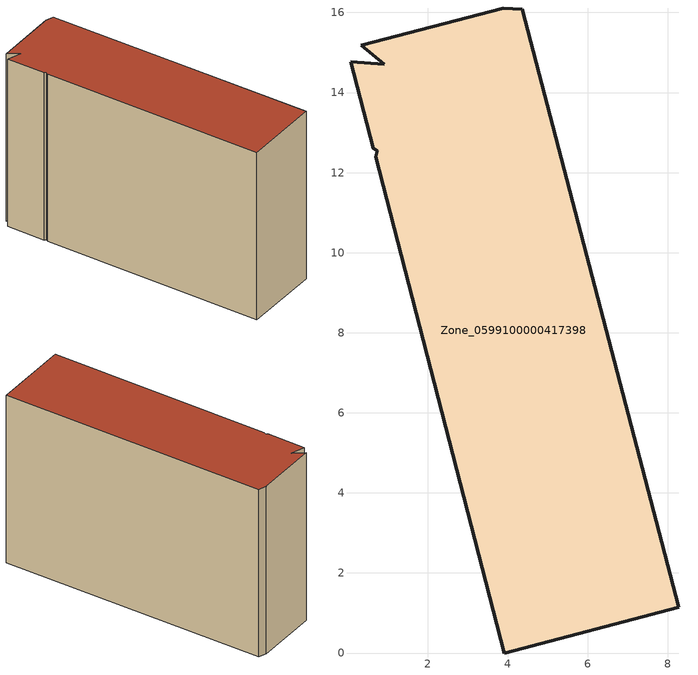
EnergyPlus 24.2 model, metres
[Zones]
Zone_0599100000417398
 floor ground (C_G): 4.36,16.09 8.27,1.14 3.91,0 0.7,12.4 0.74,12.54 0.64,12.61 0.09,14.77 0.91,14.71 0.34,15.19 3.88,16.11 z0
 wall outside (C_F): 0.7,12.4 3.91,0 8.27,1.14 4.36,16.09 3.88,16.11 0.34,15.19 0.91,14.71 0.09,14.77 0.64,12.61 0.74,12.54 0.7,12.4 z0:10.27
 roof outside (C_R): 8.27,1.14 4.36,16.09 3.88,16.11 0.34,15.19 0.91,14.71 0.09,14.77 0.64,12.61 0.74,12.54 0.7,12.4 3.91,0 z10.27
[BUILDING]
Pand.0599100000417398: North Axis=0; Terrain=City; Loads Convergence Tolerance Value=0.04; Temperature Convergence Tolerance Value=0.4; Solar Distribution=FullExterior; Maximum Number of Warmup Days=25; Minimum Number of Warmup Days=1
[Site:Location]
Rotterdam.The.Hague.AP_ZH_NLD Design_Conditions: Latitude=51.96; Longitude=4.45; Time Zone=1; Elevation=-4.5
[SITE:GROUNDTEMPERATURE:BUILDINGSURFACE]
18, 18, 18, 18, 18, 18, 18, 18, 18, 18, 18, 18
[MATERIAL] Thermal Absorptance=0.9; Solar Absorptance=0.7; Visible Absorptance=0.7
Name | Roughness | Thickness | Conductivity | Density | Specific Heat
G.TI.1992-2005 | MediumSmooth | 0.15 | 0.06 | 540 | 1210
F.TI.1992-2005 | Rough | 0.3 | 0.12 | 1920 | 840
R.TI.1992-2005 | MediumRough | 0.2 | 0.08 | 1500 | 1000
[CONSTRUCTION]
C_G: G.TI.1992-2005
C_F: F.TI.1992-2005
C_R: R.TI.1992-2005
[ZONE]
Zone_0599100000417398: Type=1; Multiplier=1; Ceiling Height=Autocalculate; Volume=Autocalculate; Floor Area=autocalculate; Part of Total Floor Area=Yes
[ZONEINFILTRATION:DESIGNFLOWRATE]
Infil_Zone_0599100000417398: Zone or ZoneList or Space or SpaceList=Zone_0599100000417398; Schedule=AlwaysOn; Design Flow Rate Calculation Method=Flow/Area; Flow Rate per Floor Area=0.0015; Constant Term Coefficient=1; Temperature Term Coefficient=0; Velocity Term Coefficient=0; Velocity Squared Term Coefficient=0
[HVACTEMPLATE:ZONE:IDEALLOADSAIRSYSTEM]
Zone_0599100000417398: Maximum Heating Supply Air Temperature=50; Minimum Cooling Supply Air Temperature=13; Maximum Heating Supply Air Humidity Ratio=0.0156; Minimum Cooling Supply Air Humidity Ratio=0.0077; Heating Limit=NoLimit; Cooling Limit=NoLimit; Dehumidification Control Type=ConstantSensibleHeatRatio; Cooling Sensible Heat Ratio=0.7; Dehumidification Setpoint=60; Humidification Control Type=None; Humidification Setpoint=30; Outdoor Air Method=None; Outdoor Air Flow Rate per Person=0.00944; Outdoor Air Flow Rate per Zone Floor Area=0; Outdoor Air Flow Rate per Zone=0; Demand Controlled Ventilation Type=None; Outdoor Air Economizer Type=NoEconomizer; Heat Recovery Type=None; Sensible Heat Recovery Effectiveness=0.7; Latent Heat Recovery Effectiveness=0.65
[ZONECONTROL:THERMOSTAT]
ThermostatControl_Zone_0599100000417398: Zone or ZoneList=Zone_0599100000417398; Control Type Schedule=DualSetpointControlType; Control 1=Thermostat_Zone_0599100000417398; Temperature Difference Between Cutout And Setpoint=0
[THERMOSTATSETPOINT:DUALSETPOINT]
Thermostat_Zone_0599100000417398: Heating Setpoint Temperature Schedule=HeatingSetpoint_Zone_0599100000417398; Cooling Setpoint Temperature Schedule=CoolingSetpoint_Zone_0599100000417398
[SCHEDULE:COMPACT]
HeatingSetpoint_Zone_0599100000417398: Through: 12/31, For: AllDays, Until: 24:00, 21
CoolingSetpoint_Zone_0599100000417398: Through: 12/31, For: AllDays, Until: 24:00, 24
DualSetpointControlType: Through: 12/31, For: AllDays, Until: 24:00, 4
AlwaysOn: Through: 12/31, For: AllDays, Until: 24:00, 1
